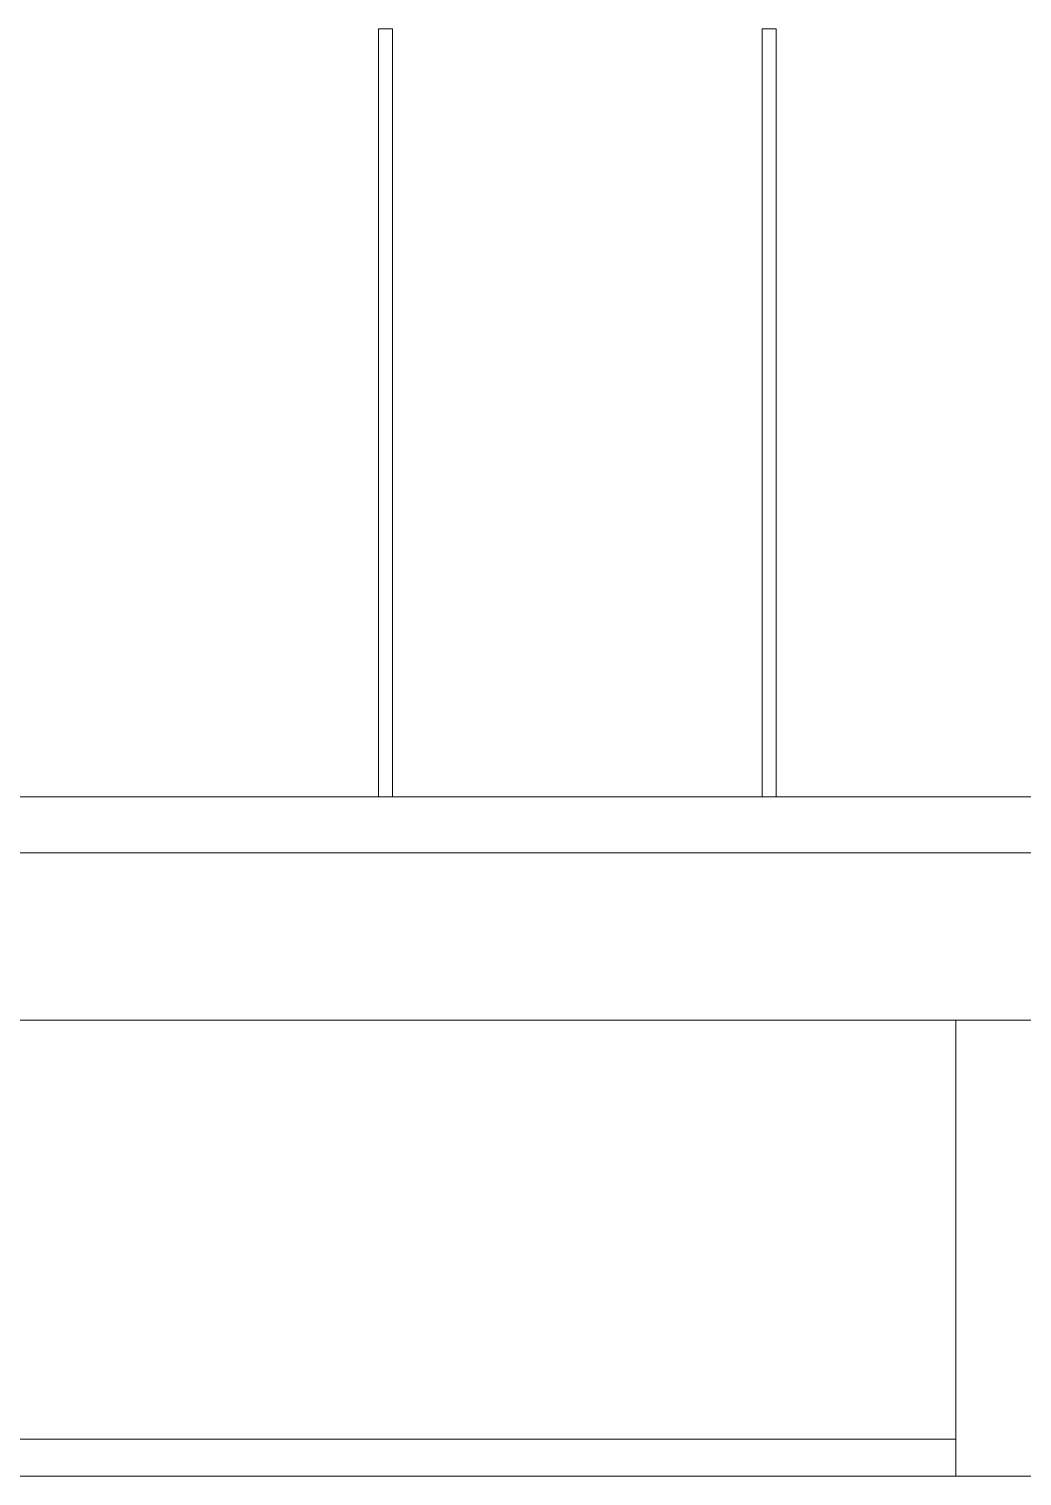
# Model space of a CAD drawing. Header units: metres. Extents: x -55 to 263, y -124 to 62.
# Drawn here: x 17.44 to 24.56, y 15.48 to 25.84 of the extents above; entities that cross this region are included whole.
import ezdxf

# ---------------------------------------------------------------- set-up
doc = ezdxf.new("R2010")
doc.units = ezdxf.units.M
for name, color, linetype, lineweight in [('0-1', 7, 'Continuous', 5), ('45ESTAC-1', 53, 'Continuous', 5), ('46BANQ-1', 53, 'Continuous', 5), ('53BAPS-1', 53, 'Continuous', 5), ('70LINEA-1', 254, 'Continuous', 5)]:
    doc.layers.add(name, color=color, linetype=linetype, lineweight=lineweight)

# ---------------------------------------------------------------- blocks, each defined once
blk = doc.blocks.new('Parking Lot - Single - Single-V289-A1 _ A250')
at = {"layer": '70LINEA-1'}
for p, q in [((28.195, 25.84), (28.195, 20.34)), ((28.295, 25.84), (28.195, 25.84)), ((28.195, 25.84), (28.195, 25.84)), ((28.295, 20.34), (28.295, 25.84)), ((25.495, 20.34), (28.245, 20.34)), ((28.195, 20.34), (28.295, 20.34)), ((28.295, 20.34), (28.195, 20.34)), ((28.195, 20.34), (28.195, 20.34)), ((28.295, 20.34), (28.295, 20.34))]:
    blk.add_line(p, q, dxfattribs=at)
blk = doc.blocks.new('Parking Lot - Single - Single-V290-A1 _ A250')
at = {"layer": '70LINEA-1'}
for p, q in [((22.695, 25.84), (22.695, 20.34)), ((22.795, 25.84), (22.695, 25.84)), ((22.695, 25.84), (22.695, 25.84)), ((22.795, 20.34), (22.795, 25.84)), ((20.172, 20.34), (22.745, 20.34)), ((22.695, 20.34), (22.795, 20.34)), ((22.795, 20.34), (22.695, 20.34)), ((22.695, 20.34), (22.695, 20.34)), ((22.795, 20.34), (22.795, 20.34))]:
    blk.add_line(p, q, dxfattribs=at)
blk = doc.blocks.new('Parking Lot - Single - Single-V291-A1 _ A250')
at = {"layer": '70LINEA-1'}
for p, q in [((19.945, 25.84), (19.946, 20.34)), ((20.045, 25.84), (19.945, 25.84)), ((19.945, 20.34), (19.945, 25.84)), ((19.945, 25.84), (19.945, 25.84)), ((20.046, 20.34), (20.045, 25.84)), ((17.245, 20.34), (19.995, 20.34)), ((20.045, 20.34), (19.945, 20.34)), ((19.945, 20.34), (19.946, 20.34)), ((19.946, 20.34), (20.046, 20.34)), ((20.045, 20.34), (20.046, 20.34))]:
    blk.add_line(p, q, dxfattribs=at)
blk = doc.blocks.new('22011_AR_rvt-1-A1 _ A250')
at = {"layer": '46BANQ-1'}
for p, q in [((24.084, 18.74), (14.11, 18.74)), ((24.084, 18.74), (24.084, 15.74)), ((14.11, 15.74), (24.084, 15.74)), ((24.084, 15.74), (14.11, 15.74)), ((24.084, 15.74), (24.084, 15.476))]:
    blk.add_line(p, q, dxfattribs=at)
at = {"layer": '53BAPS-1'}
blk.add_line((0.339, 15.476), (182.541, 15.476), dxfattribs=at)
at = {"layer": '70LINEA-1'}
for p, q in [((20.172, 20.34), (14.546, 20.34)), ((30.172, 20.34), (20.172, 20.34)), ((0.646, 19.94), (28.045, 19.94)), ((28.045, 18.74), (14.11, 18.74))]:
    blk.add_line(p, q, dxfattribs=at)
at = {"layer": '45ESTAC-1'}
for name, p in [('Parking Lot - Single - Single-V291-A1 _ A250', (0, 0)), ('Parking Lot - Single - Single-V290-A1 _ A250', (0, 0)), ('Parking Lot - Single - Single-V289-A1 _ A250', (-2.75, 0))]:
    blk.add_blockref(name, p, dxfattribs=at)

msp = doc.modelspace()

# ---------------------------------------------------------------- block references
at = {"layer": '0-1'}
msp.add_blockref('22011_AR_rvt-1-A1 _ A250', (0, 0), dxfattribs=at)

doc.saveas('drawing.dxf')
